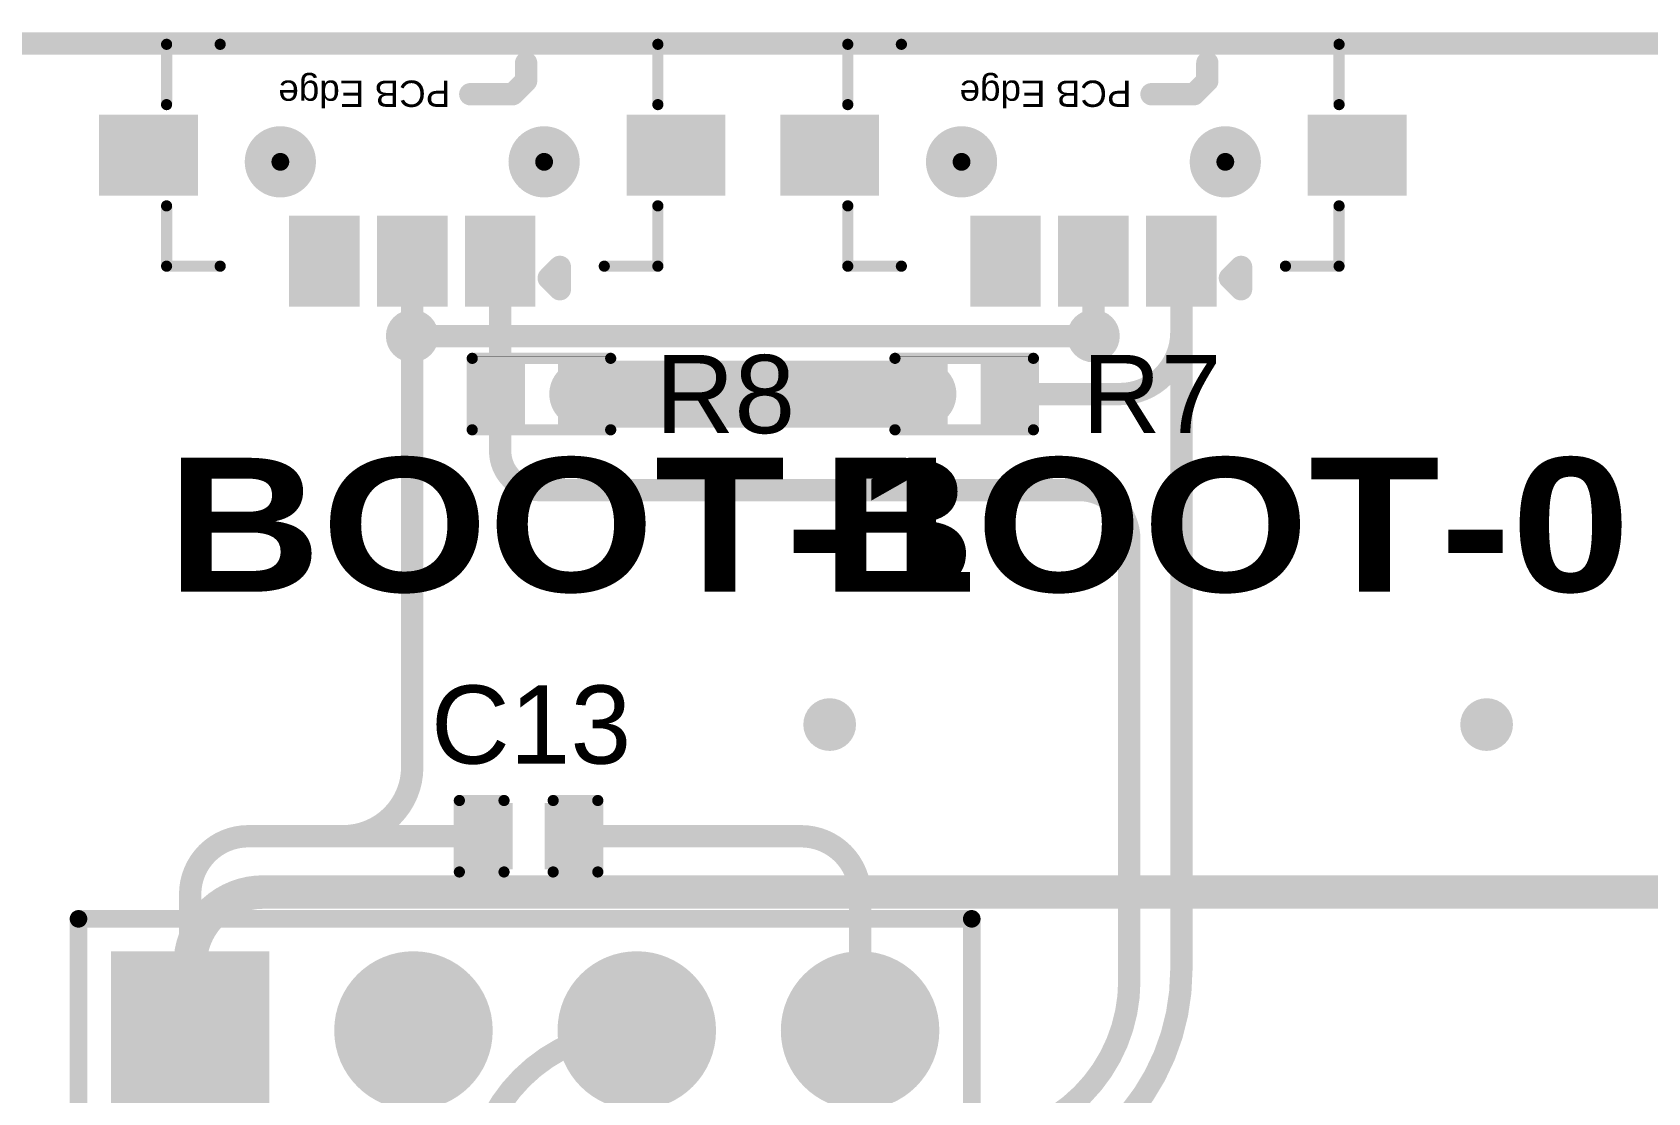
# Model space of a CAD drawing. Header units: inches. Extents: x 0 to 280, y 0 to 81.
# Drawn here: x 111.35 to 129.72, y 69.35 to 81.41 of the extents above; entities that cross this region are included whole.
import ezdxf

# ---------------------------------------------------------------- set-up
doc = ezdxf.new("R2010")
doc.units = ezdxf.units.IN
for name, color, linetype in [('Board Outline', 216, 'Continuous'), ('Bottom Layer', 5, 'Continuous'), ('Bottom Solder', 6, 'Continuous'), ('Multi-Layer', 9, 'Continuous'), ('Pad Holes', 156, 'Continuous'), ('Top Layer', 1, 'Continuous'), ('Top Overlay', 2, 'Continuous'), ('Top Paste', 8, 'Continuous'), ('Top Solder', 216, 'Continuous'), ('Via Holes', 16, 'Continuous')]:
    doc.layers.add(name, color=color, linetype=linetype)
doc.styles.add('Arial', font='', dxfattribs={"height": 0.2})
doc.styles.add('Arial Black_Bold', font='', dxfattribs={"height": 0.2})
doc.styles.get('Arial').set_extended_font_data('Arial')
doc.styles.get('Arial Black_Bold').set_extended_font_data('Arial Black', bold=True)

# ---------------------------------------------------------------- blocks, each defined once
blk = doc.blocks.new('MK_11C04_G013_16')
at = {"layer": 'Bottom Solder'}
h = blk.add_hatch(color=6, dxfattribs=at)
edge = h.paths.add_edge_path()
edge.add_arc((-1.499997, -0.6024981599999999), 0.1016, 0, 360)
h = blk.add_hatch(color=6, dxfattribs=at)
edge = h.paths.add_edge_path()
edge.add_arc((1.50000208, -0.6024981599999999), 0.1016, 0, 360)
at = {"layer": 'Pad Holes'}
h = blk.add_hatch(color=7, dxfattribs=at)
edge = h.paths.add_edge_path()
edge.add_arc((-1.499997, -0.6024981599999999), 0.40500046, 0, 360)
h = blk.add_hatch(color=7, dxfattribs=at)
edge = h.paths.add_edge_path()
edge.add_arc((1.50000208, -0.6024981599999999), 0.40500046, 0, 360)
at = {"layer": 'Top Layer'}
for points in [[(-0.6999985999999999, 0.11250168), (-1.2999974, 0.11250168), (-1.2999974, 0.9425025599999999), (-0.6999985999999999, 0.9425025599999999)], [(-0.29999686, 0.9425025599999999), (0.30000194, 0.9425025599999999), (0.30000194, 0.11250168), (-0.29999686, 0.11250168)], [(0.7000036799999999, 0.9425025599999999), (1.30000248, 0.9425025599999999), (1.30000248, 0.11250168), (0.7000036799999999, 0.11250168)], [(-3.459999429999999, -0.31749873), (-2.53999873, -0.31749873), (-2.53999873, -1.03749983), (-3.459999429999999, -1.03749983)], [(2.54000127, -0.31749873), (3.46000197, -0.31749873), (3.46000197, -1.03749983), (2.54000127, -1.03749983)]]:
    blk.add_hatch(color=1, dxfattribs=at).paths.add_polyline_path(points)
at = {"layer": 'Top Paste'}
for points in [[(-0.6999985999999999, 0.11250168), (-1.2999974, 0.11250168), (-1.2999974, 0.9425025599999999), (-0.6999985999999999, 0.9425025599999999)], [(-0.29999686, 0.9425025599999999), (0.30000194, 0.9425025599999999), (0.30000194, 0.11250168), (-0.29999686, 0.11250168)], [(0.7000036799999999, 0.9425025599999999), (1.30000248, 0.9425025599999999), (1.30000248, 0.11250168), (0.7000036799999999, 0.11250168)], [(-3.459999429999999, -0.31749873), (-2.53999873, -0.31749873), (-2.53999873, -1.03749983), (-3.459999429999999, -1.03749983)], [(2.54000127, -0.31749873), (3.46000197, -0.31749873), (3.46000197, -1.03749983), (2.54000127, -1.03749983)]]:
    blk.add_hatch(color=8, dxfattribs=at).paths.add_polyline_path(points)
at = {"layer": 'Top Solder'}
for points in [[(-0.5983985999999999, 0.0109016800000001), (-1.4015974, 0.0109016799999999), (-1.4015974, 1.04410256), (-0.5983986, 1.04410256)], [(-0.4015968599999999, 1.04410256), (0.40160194, 1.04410256), (0.40160194, 0.01090168), (-0.4015968599999999, 0.01090168)], [(0.59840368, 1.04410256), (1.40160248, 1.04410256), (1.40160248, 0.01090168), (0.59840368, 0.01090168)], [(-3.56159943, -0.21589873), (-2.43839873, -0.21589873), (-2.43839873, -1.13909983), (-3.56159943, -1.13909983)], [(2.43840127, -0.21589873), (3.56160197, -0.21589873), (3.56160197, -1.13909983), (2.43840127, -1.13909983)]]:
    blk.add_hatch(color=216, dxfattribs=at).paths.add_polyline_path(points)
h = blk.add_hatch(color=216, dxfattribs=at)
edge = h.paths.add_edge_path()
edge.add_arc((-1.499997, -0.6024981599999999), 0.1016, 0, 360)
h = blk.add_hatch(color=216, dxfattribs=at)
edge = h.paths.add_edge_path()
edge.add_arc((1.50000208, -0.6024981599999999), 0.1016, 0, 360)
at = {"layer": 'Top Overlay'}
for points, const_width in [([(-1.55219908, 0.71950072), (-1.67919908, 0.8465007199999999)], 0.254), ([(-1.67919908, 0.8465007199999999), (-1.67919908, 0.59250072)], 0.254), ([(-1.55219908, 0.71950072), (-1.67919908, 0.59250072)], 0.254), ([(-2.794, 0.5841999999999999), (-2.794, -0.1016)], 0.127), ([(-2.1844, 0.5841999999999999), (-2.794, 0.5841999999999999)], 0.127), ([(2.79400508, 0.5841999999999999), (2.18440508, 0.5841999999999999)], 0.127), ([(2.79400508, 0.5841999999999999), (2.79400508, -0.1016)], 0.127), ([(-2.794, -1.25339856), (-2.794, -1.93919856)], 0.127), ([(-1.143, -1.3716), (-1.2954, -1.524)], 0.254), ([(-0.6604, -1.3716), (-1.143, -1.3716)], 0.254), ([(2.79400254, -1.25339856), (2.79400254, -1.93919856)], 0.127), ([(-1.2954, -1.524), (-1.2954, -1.7272)], 0.254), ([(2.18440254, -1.93919856), (-2.794, -1.93919856)], 0.127), ([(2.79400254, -1.93919856), (2.18440254, -1.93919856)], 0.127)]:
    blk.add_lwpolyline(points, dxfattribs=dict(at, const_width=const_width))
for points, const_width in [([(-1.74269908, 0.8465007199999999, 1), (-1.61569908, 0.8465007199999999, 1)], 0.127), ([(-1.74269908, 0.8465007199999999, 1), (-1.61569908, 0.8465007199999999, 1)], 0.127), ([(-1.61569908, 0.71950072, 1), (-1.48869908, 0.71950072, 1)], 0.127), ([(-1.61569908, 0.71950072, 1), (-1.48869908, 0.71950072, 1)], 0.127), ([(-2.82575, 0.5841999999999999, 1), (-2.76225, 0.5841999999999999, 1)], 0.0635), ([(-2.82575, 0.5841999999999999, 1), (-2.76225, 0.5841999999999999, 1)], 0.0635), ([(-2.21615, 0.5841999999999999, 1), (-2.15265, 0.5841999999999999, 1)], 0.0635), ([(-1.74269908, 0.59250072, 1), (-1.61569908, 0.59250072, 1)], 0.127), ([(-1.74269908, 0.59250072, 1), (-1.61569908, 0.59250072, 1)], 0.127), ([(2.15265508, 0.5841999999999999, 1), (2.21615508, 0.5841999999999999, 1)], 0.0635), ([(2.76225508, 0.5841999999999999, 1), (2.82575508, 0.5841999999999999, 1)], 0.0635), ([(2.76225508, 0.5841999999999999, 1), (2.82575508, 0.5841999999999999, 1)], 0.0635), ([(-2.82575, -0.1016, 1), (-2.76225, -0.1016, 1)], 0.0635), ([(2.76225508, -0.1016, 1), (2.82575508, -0.1016, 1)], 0.0635), ([(-2.82575, -1.25339856, 1), (-2.76225, -1.25339856, 1)], 0.0635), ([(-1.2065, -1.3716, 1), (-1.0795, -1.3716, 1)], 0.127), ([(-1.2065, -1.3716, 1), (-1.0795, -1.3716, 1)], 0.127), ([(-0.7239, -1.3716, 1), (-0.5969, -1.3716, 1)], 0.127), ([(2.76225254, -1.25339856, 1), (2.82575254, -1.25339856, 1)], 0.0635), ([(-1.3589, -1.524, 1), (-1.2319, -1.524, 1)], 0.127), ([(-1.3589, -1.524, 1), (-1.2319, -1.524, 1)], 0.127), ([(-1.3589, -1.7272, 1), (-1.2319, -1.7272, 1)], 0.127), ([(-2.82575, -1.93919856, 1), (-2.76225, -1.93919856, 1)], 0.0635), ([(-2.82575, -1.93919856, 1), (-2.76225, -1.93919856, 1)], 0.0635), ([(2.15265254, -1.93919856, 1), (2.21615254, -1.93919856, 1)], 0.0635), ([(2.15265254, -1.93919856, 1), (2.21615254, -1.93919856, 1)], 0.0635), ([(2.76225254, -1.93919856, 1), (2.82575254, -1.93919856, 1)], 0.0635), ([(2.76225254, -1.93919856, 1), (2.82575254, -1.93919856, 1)], 0.0635)]:
    blk.add_lwpolyline(points, format="xyb", close=True, dxfattribs=dict(at, const_width=const_width))
at = {"layer": 'Top Overlay', "style": 'Arial'}
blk.add_text('PCB Edge', height=0.2999994, dxfattribs=at).set_placement((-0.4334002, -1.52723342))
blk = doc.blocks.new('MK_11C04_G013_47')
at = {"layer": 'Bottom Solder'}
h = blk.add_hatch(color=6, dxfattribs=at)
edge = h.paths.add_edge_path()
edge.add_arc((-1.499997, -0.6024981599999999), 0.1016, 0, 360)
h = blk.add_hatch(color=6, dxfattribs=at)
edge = h.paths.add_edge_path()
edge.add_arc((1.50000208, -0.6024981599999999), 0.1016, 0, 360)
at = {"layer": 'Pad Holes'}
h = blk.add_hatch(color=7, dxfattribs=at)
edge = h.paths.add_edge_path()
edge.add_arc((-1.499997, -0.6024981599999999), 0.40500046, 0, 360)
h = blk.add_hatch(color=7, dxfattribs=at)
edge = h.paths.add_edge_path()
edge.add_arc((1.50000208, -0.6024981599999999), 0.40500046, 0, 360)
at = {"layer": 'Top Layer'}
for points in [[(-0.6999985999999999, 0.11250168), (-1.2999974, 0.11250168), (-1.2999974, 0.9425025599999999), (-0.6999985999999999, 0.9425025599999999)], [(-0.29999686, 0.9425025599999999), (0.30000194, 0.9425025599999999), (0.30000194, 0.11250168), (-0.29999686, 0.11250168)], [(0.7000036799999999, 0.9425025599999999), (1.30000248, 0.9425025599999999), (1.30000248, 0.11250168), (0.7000036799999999, 0.11250168)], [(-3.459999429999999, -0.31749873), (-2.53999873, -0.31749873), (-2.53999873, -1.03749983), (-3.459999429999999, -1.03749983)], [(2.54000127, -0.31749873), (3.46000197, -0.31749873), (3.46000197, -1.03749983), (2.54000127, -1.03749983)]]:
    blk.add_hatch(color=1, dxfattribs=at).paths.add_polyline_path(points)
at = {"layer": 'Top Paste'}
for points in [[(-0.6999985999999999, 0.11250168), (-1.2999974, 0.11250168), (-1.2999974, 0.9425025599999999), (-0.6999985999999999, 0.9425025599999999)], [(-0.29999686, 0.9425025599999999), (0.30000194, 0.9425025599999999), (0.30000194, 0.11250168), (-0.29999686, 0.11250168)], [(0.7000036799999999, 0.9425025599999999), (1.30000248, 0.9425025599999999), (1.30000248, 0.11250168), (0.7000036799999999, 0.11250168)], [(-3.459999429999999, -0.31749873), (-2.53999873, -0.31749873), (-2.53999873, -1.03749983), (-3.459999429999999, -1.03749983)], [(2.54000127, -0.31749873), (3.46000197, -0.31749873), (3.46000197, -1.03749983), (2.54000127, -1.03749983)]]:
    blk.add_hatch(color=8, dxfattribs=at).paths.add_polyline_path(points)
at = {"layer": 'Top Solder'}
for points in [[(-0.5983985999999999, 0.0109016800000001), (-1.4015974, 0.0109016799999999), (-1.4015974, 1.04410256), (-0.5983986, 1.04410256)], [(-0.4015968599999999, 1.04410256), (0.40160194, 1.04410256), (0.40160194, 0.01090168), (-0.4015968599999999, 0.01090168)], [(0.59840368, 1.04410256), (1.40160248, 1.04410256), (1.40160248, 0.01090168), (0.59840368, 0.01090168)], [(-3.56159943, -0.21589873), (-2.43839873, -0.21589873), (-2.43839873, -1.13909983), (-3.56159943, -1.13909983)], [(2.43840127, -0.21589873), (3.56160197, -0.21589873), (3.56160197, -1.13909983), (2.43840127, -1.13909983)]]:
    blk.add_hatch(color=216, dxfattribs=at).paths.add_polyline_path(points)
h = blk.add_hatch(color=216, dxfattribs=at)
edge = h.paths.add_edge_path()
edge.add_arc((-1.499997, -0.6024981599999999), 0.1016, 0, 360)
h = blk.add_hatch(color=216, dxfattribs=at)
edge = h.paths.add_edge_path()
edge.add_arc((1.50000208, -0.6024981599999999), 0.1016, 0, 360)
at = {"layer": 'Top Overlay'}
for points, const_width in [([(-1.55219908, 0.71950072), (-1.67919908, 0.8465007199999999)], 0.254), ([(-1.67919908, 0.8465007199999999), (-1.67919908, 0.59250072)], 0.254), ([(-1.55219908, 0.71950072), (-1.67919908, 0.59250072)], 0.254), ([(-2.794, 0.5841999999999999), (-2.794, -0.1016)], 0.127), ([(-2.1844, 0.5841999999999999), (-2.794, 0.5841999999999999)], 0.127), ([(2.79400508, 0.5841999999999999), (2.18440508, 0.5841999999999999)], 0.127), ([(2.79400508, 0.5841999999999999), (2.79400508, -0.1016)], 0.127), ([(-2.794, -1.25339856), (-2.794, -1.93919856)], 0.127), ([(-1.143, -1.3716), (-1.2954, -1.524)], 0.254), ([(-0.6604, -1.3716), (-1.143, -1.3716)], 0.254), ([(2.79400254, -1.25339856), (2.79400254, -1.93919856)], 0.127), ([(-1.2954, -1.524), (-1.2954, -1.7272)], 0.254), ([(2.18440254, -1.93919856), (-2.794, -1.93919856)], 0.127), ([(2.79400254, -1.93919856), (2.18440254, -1.93919856)], 0.127)]:
    blk.add_lwpolyline(points, dxfattribs=dict(at, const_width=const_width))
for points, const_width in [([(-1.74269908, 0.8465007199999999, 1), (-1.61569908, 0.8465007199999999, 1)], 0.127), ([(-1.74269908, 0.8465007199999999, 1), (-1.61569908, 0.8465007199999999, 1)], 0.127), ([(-1.61569908, 0.71950072, 1), (-1.48869908, 0.71950072, 1)], 0.127), ([(-1.61569908, 0.71950072, 1), (-1.48869908, 0.71950072, 1)], 0.127), ([(-2.82575, 0.5841999999999999, 1), (-2.76225, 0.5841999999999999, 1)], 0.0635), ([(-2.82575, 0.5841999999999999, 1), (-2.76225, 0.5841999999999999, 1)], 0.0635), ([(-2.21615, 0.5841999999999999, 1), (-2.15265, 0.5841999999999999, 1)], 0.0635), ([(-1.74269908, 0.59250072, 1), (-1.61569908, 0.59250072, 1)], 0.127), ([(-1.74269908, 0.59250072, 1), (-1.61569908, 0.59250072, 1)], 0.127), ([(2.15265508, 0.5841999999999999, 1), (2.21615508, 0.5841999999999999, 1)], 0.0635), ([(2.76225508, 0.5841999999999999, 1), (2.82575508, 0.5841999999999999, 1)], 0.0635), ([(2.76225508, 0.5841999999999999, 1), (2.82575508, 0.5841999999999999, 1)], 0.0635), ([(-2.82575, -0.1016, 1), (-2.76225, -0.1016, 1)], 0.0635), ([(2.76225508, -0.1016, 1), (2.82575508, -0.1016, 1)], 0.0635), ([(-2.82575, -1.25339856, 1), (-2.76225, -1.25339856, 1)], 0.0635), ([(-1.2065, -1.3716, 1), (-1.0795, -1.3716, 1)], 0.127), ([(-1.2065, -1.3716, 1), (-1.0795, -1.3716, 1)], 0.127), ([(-0.7239, -1.3716, 1), (-0.5969, -1.3716, 1)], 0.127), ([(2.76225254, -1.25339856, 1), (2.82575254, -1.25339856, 1)], 0.0635), ([(-1.3589, -1.524, 1), (-1.2319, -1.524, 1)], 0.127), ([(-1.3589, -1.524, 1), (-1.2319, -1.524, 1)], 0.127), ([(-1.3589, -1.7272, 1), (-1.2319, -1.7272, 1)], 0.127), ([(-2.82575, -1.93919856, 1), (-2.76225, -1.93919856, 1)], 0.0635), ([(-2.82575, -1.93919856, 1), (-2.76225, -1.93919856, 1)], 0.0635), ([(2.15265254, -1.93919856, 1), (2.21615254, -1.93919856, 1)], 0.0635), ([(2.15265254, -1.93919856, 1), (2.21615254, -1.93919856, 1)], 0.0635), ([(2.76225254, -1.93919856, 1), (2.82575254, -1.93919856, 1)], 0.0635), ([(2.76225254, -1.93919856, 1), (2.82575254, -1.93919856, 1)], 0.0635)]:
    blk.add_lwpolyline(points, format="xyb", close=True, dxfattribs=dict(at, const_width=const_width))
at = {"layer": 'Top Overlay', "style": 'Arial'}
blk.add_text('PCB Edge', height=0.2999994, dxfattribs=at).set_placement((-0.4334002, -1.52723342))
blk = doc.blocks.new('R___0402_101')
at = {"layer": 'Top Layer'}
for points in [[(-0.6985, -0.3175), (-0.6985, 0.3175), (-0.2412999999999999, 0.3175), (-0.2413, -0.3175)], [(0.2412999999999999, -0.3175), (0.2413, 0.3175), (0.6985, 0.3175), (0.6985, -0.3175)]]:
    blk.add_hatch(color=1, dxfattribs=at).paths.add_polyline_path(points)
at = {"layer": 'Top Paste'}
for points in [[(-0.6985, -0.3175), (-0.6985, 0.3175), (-0.2412999999999999, 0.3175), (-0.2413, -0.3175)], [(0.2412999999999999, -0.3175), (0.2413, 0.3175), (0.6985, 0.3175), (0.6985, -0.3175)]]:
    blk.add_hatch(color=8, dxfattribs=at).paths.add_polyline_path(points)
at = {"layer": 'Top Solder'}
for points in [[(-0.75350116, -0.37250116), (-0.75350116, 0.37250116), (-0.1862988399999999, 0.37250116), (-0.18629884, -0.37250116)], [(0.1862988399999999, -0.37250116), (0.18629884, 0.37250116), (0.75350116, 0.37250116), (0.75350116, -0.37250116)]]:
    blk.add_hatch(color=216, dxfattribs=at).paths.add_polyline_path(points)
at = {"layer": 'Top Overlay'}
for points, const_width in [([(0.7874, 0.4064), (-0.7874, 0.4064)], 0.127), ([(-0.7874, 0.4064), (-0.7874, -0.4064)], 0.127), ([(0.7874, 0.4064), (0.7874, -0.4064)], 0.127), ([(0.7874, -0.4064), (-0.7874, -0.4064)], 0.127), ([(0.8128, -0.4318), (-0.8128, -0.4318)], 0.0032258)]:
    blk.add_lwpolyline(points, dxfattribs=dict(at, const_width=const_width))
for points, const_width in [([(-0.8191499999999999, 0.4064, 1), (-0.7556499999999999, 0.4064, 1)], 0.0635), ([(-0.8191499999999999, 0.4064, 1), (-0.7556499999999999, 0.4064, 1)], 0.0635), ([(0.7556499999999999, 0.4064, 1), (0.8191499999999999, 0.4064, 1)], 0.0635), ([(0.7556499999999999, 0.4064, 1), (0.8191499999999999, 0.4064, 1)], 0.0635), ([(-0.8191499999999999, -0.4064, 1), (-0.7556499999999999, -0.4064, 1)], 0.0635), ([(-0.8191499999999999, -0.4064, 1), (-0.7556499999999999, -0.4064, 1)], 0.0635), ([(0.7556499999999999, -0.4064, 1), (0.8191499999999999, -0.4064, 1)], 0.0635), ([(0.7556499999999999, -0.4064, 1), (0.8191499999999999, -0.4064, 1)], 0.0635), ([(-0.81360518, -0.4318, 1), (-0.8119948199999999, -0.4318, 1)], 0.0016129), ([(0.8119948199999999, -0.4318, 1), (0.81360518, -0.4318, 1)], 0.0016129)]:
    blk.add_lwpolyline(points, format="xyb", close=True, dxfattribs=dict(at, const_width=const_width))
blk = doc.blocks.new('R___0402_102')
at = {"layer": 'Top Layer'}
for points in [[(-0.6985, -0.3175), (-0.6985, 0.3175), (-0.2412999999999999, 0.3175), (-0.2413, -0.3175)], [(0.2412999999999999, -0.3175), (0.2413, 0.3175), (0.6985, 0.3175), (0.6985, -0.3175)]]:
    blk.add_hatch(color=1, dxfattribs=at).paths.add_polyline_path(points)
at = {"layer": 'Top Paste'}
for points in [[(-0.6985, -0.3175), (-0.6985, 0.3175), (-0.2412999999999999, 0.3175), (-0.2413, -0.3175)], [(0.2412999999999999, -0.3175), (0.2413, 0.3175), (0.6985, 0.3175), (0.6985, -0.3175)]]:
    blk.add_hatch(color=8, dxfattribs=at).paths.add_polyline_path(points)
at = {"layer": 'Top Solder'}
for points in [[(-0.75350116, -0.37250116), (-0.75350116, 0.37250116), (-0.1862988399999999, 0.37250116), (-0.18629884, -0.37250116)], [(0.1862988399999999, -0.37250116), (0.18629884, 0.37250116), (0.75350116, 0.37250116), (0.75350116, -0.37250116)]]:
    blk.add_hatch(color=216, dxfattribs=at).paths.add_polyline_path(points)
at = {"layer": 'Top Overlay'}
for points, const_width in [([(0.7874, 0.4064), (-0.7874, 0.4064)], 0.127), ([(-0.7874, 0.4064), (-0.7874, -0.4064)], 0.127), ([(0.7874, 0.4064), (0.7874, -0.4064)], 0.127), ([(0.7874, -0.4064), (-0.7874, -0.4064)], 0.127), ([(0.8128, -0.4318), (-0.8128, -0.4318)], 0.0032258)]:
    blk.add_lwpolyline(points, dxfattribs=dict(at, const_width=const_width))
for points, const_width in [([(-0.8191499999999999, 0.4064, 1), (-0.7556499999999999, 0.4064, 1)], 0.0635), ([(-0.8191499999999999, 0.4064, 1), (-0.7556499999999999, 0.4064, 1)], 0.0635), ([(0.7556499999999999, 0.4064, 1), (0.8191499999999999, 0.4064, 1)], 0.0635), ([(0.7556499999999999, 0.4064, 1), (0.8191499999999999, 0.4064, 1)], 0.0635), ([(-0.8191499999999999, -0.4064, 1), (-0.7556499999999999, -0.4064, 1)], 0.0635), ([(-0.8191499999999999, -0.4064, 1), (-0.7556499999999999, -0.4064, 1)], 0.0635), ([(0.7556499999999999, -0.4064, 1), (0.8191499999999999, -0.4064, 1)], 0.0635), ([(0.7556499999999999, -0.4064, 1), (0.8191499999999999, -0.4064, 1)], 0.0635), ([(-0.81360518, -0.4318, 1), (-0.8119948199999999, -0.4318, 1)], 0.0016129), ([(0.8119948199999999, -0.4318, 1), (0.81360518, -0.4318, 1)], 0.0016129)]:
    blk.add_lwpolyline(points, format="xyb", close=True, dxfattribs=dict(at, const_width=const_width))
blk = doc.blocks.new('HDR1X4__115')
at = {"layer": 'Bottom Layer'}
blk.add_hatch(color=5, dxfattribs=at).paths.add_polyline_path([(-0.7999996699999999, 0.7999996699999999), (0.7999996699999999, 0.7999996699999999), (0.7999996699999999, -0.7999996699999999), (-0.7999996699999999, -0.7999996699999999)])
h = blk.add_hatch(color=5, dxfattribs=at)
edge = h.paths.add_edge_path()
edge.add_arc((2.54, 0), 0.7999984, 0, 360)
h = blk.add_hatch(color=5, dxfattribs=at)
edge = h.paths.add_edge_path()
edge.add_arc((5.08, 0), 0.7999984, 0, 360)
h = blk.add_hatch(color=5, dxfattribs=at)
edge = h.paths.add_edge_path()
edge.add_arc((7.619999999999999, 0), 0.7999984, 0, 360)
at = {"layer": 'Bottom Solder'}
blk.add_hatch(color=6, dxfattribs=at).paths.add_polyline_path([(-0.90159967, 0.90159967), (0.90159967, 0.90159967), (0.90159967, -0.90159967), (-0.90159967, -0.90159967)])
h = blk.add_hatch(color=6, dxfattribs=at)
edge = h.paths.add_edge_path()
edge.add_arc((2.54, 0), 0.9015983999999999, 0, 360)
h = blk.add_hatch(color=6, dxfattribs=at)
edge = h.paths.add_edge_path()
edge.add_arc((5.08, 0), 0.9015983999999999, 0, 360)
h = blk.add_hatch(color=6, dxfattribs=at)
edge = h.paths.add_edge_path()
edge.add_arc((7.619999999999999, 0), 0.9015983999999999, 0, 360)
at = {"layer": 'Multi-Layer'}
blk.add_hatch(color=9, dxfattribs=at).paths.add_polyline_path([(-0.7999996699999999, 0.7999996699999999), (0.7999996699999999, 0.7999996699999999), (0.7999996699999999, -0.7999996699999999), (-0.7999996699999999, -0.7999996699999999)])
h = blk.add_hatch(color=9, dxfattribs=at)
edge = h.paths.add_edge_path()
edge.add_arc((2.54, 0), 0.7999984, 0, 360)
h = blk.add_hatch(color=9, dxfattribs=at)
edge = h.paths.add_edge_path()
edge.add_arc((5.08, 0), 0.7999984, 0, 360)
h = blk.add_hatch(color=9, dxfattribs=at)
edge = h.paths.add_edge_path()
edge.add_arc((7.619999999999999, 0), 0.7999984, 0, 360)
at = {"layer": 'Pad Holes'}
h = blk.add_hatch(color=7, dxfattribs=at)
edge = h.paths.add_edge_path()
edge.add_arc((0, 0), 0.47500032, 0, 360)
h = blk.add_hatch(color=7, dxfattribs=at)
edge = h.paths.add_edge_path()
edge.add_arc((2.54, 0), 0.47500032, 0, 360)
h = blk.add_hatch(color=7, dxfattribs=at)
edge = h.paths.add_edge_path()
edge.add_arc((5.08, 0), 0.47500032, 0, 360)
h = blk.add_hatch(color=7, dxfattribs=at)
edge = h.paths.add_edge_path()
edge.add_arc((7.619999999999999, 0), 0.47500032, 0, 360)
at = {"layer": 'Top Layer'}
blk.add_hatch(color=1, dxfattribs=at).paths.add_polyline_path([(-0.7999996699999999, 0.7999996699999999), (0.7999996699999999, 0.7999996699999999), (0.7999996699999999, -0.7999996699999999), (-0.7999996699999999, -0.7999996699999999)])
h = blk.add_hatch(color=1, dxfattribs=at)
edge = h.paths.add_edge_path()
edge.add_arc((2.54, 0), 0.7999984, 0, 360)
h = blk.add_hatch(color=1, dxfattribs=at)
edge = h.paths.add_edge_path()
edge.add_arc((5.08, 0), 0.7999984, 0, 360)
h = blk.add_hatch(color=1, dxfattribs=at)
edge = h.paths.add_edge_path()
edge.add_arc((7.619999999999999, 0), 0.7999984, 0, 360)
at = {"layer": 'Top Solder'}
blk.add_hatch(color=216, dxfattribs=at).paths.add_polyline_path([(-0.90159967, 0.90159967), (0.90159967, 0.90159967), (0.90159967, -0.90159967), (-0.90159967, -0.90159967)])
h = blk.add_hatch(color=216, dxfattribs=at)
edge = h.paths.add_edge_path()
edge.add_arc((2.54, 0), 0.9015983999999999, 0, 360)
h = blk.add_hatch(color=216, dxfattribs=at)
edge = h.paths.add_edge_path()
edge.add_arc((5.08, 0), 0.9015983999999999, 0, 360)
h = blk.add_hatch(color=216, dxfattribs=at)
edge = h.paths.add_edge_path()
edge.add_arc((7.619999999999999, 0), 0.9015983999999999, 0, 360)
at = {"layer": 'Top Overlay', "const_width": 0.1999996}
for points in [[(-1.27, 1.27), (8.889999999999999, 1.27)], [(-1.27, -1.27), (-1.27, 1.27)], [(8.889999999999999, -1.27), (8.889999999999999, 1.27)], [(-1.27, -1.27), (8.889999999999999, -1.27)]]:
    blk.add_lwpolyline(points, dxfattribs=at)
at = {"layer": 'Top Overlay', "const_width": 0.0999998}
for points in [[(-1.3199999, 1.27, 1), (-1.2200001, 1.27, 1)], [(-1.3199999, 1.27, 1), (-1.2200001, 1.27, 1)], [(8.8400001, 1.27, 1), (8.9399999, 1.27, 1)], [(8.8400001, 1.27, 1), (8.9399999, 1.27, 1)], [(-1.3199999, -1.27, 1), (-1.2200001, -1.27, 1)], [(-1.3199999, -1.27, 1), (-1.2200001, -1.27, 1)], [(8.8400001, -1.27, 1), (8.9399999, -1.27, 1)], [(8.8400001, -1.27, 1), (8.9399999, -1.27, 1)]]:
    blk.add_lwpolyline(points, format="xyb", close=True, dxfattribs=at)
blk = doc.blocks.new('____0402_137')
at = {"layer": 'Top Layer'}
for points in [[(-0.6985, -0.3175), (-0.6985, 0.3175), (-0.2412999999999999, 0.3175), (-0.2413, -0.3175)], [(0.2412999999999999, -0.3175), (0.2413, 0.3175), (0.6985, 0.3175), (0.6985, -0.3175)]]:
    blk.add_hatch(color=1, dxfattribs=at).paths.add_polyline_path(points)
at = {"layer": 'Top Paste'}
for points in [[(-0.6985, -0.3175), (-0.6985, 0.3175), (-0.2412999999999999, 0.3175), (-0.2413, -0.3175)], [(0.2412999999999999, -0.3175), (0.2413, 0.3175), (0.6985, 0.3175), (0.6985, -0.3175)]]:
    blk.add_hatch(color=8, dxfattribs=at).paths.add_polyline_path(points)
at = {"layer": 'Top Solder'}
for points in [[(-0.7584998799999999, -0.37749988), (-0.7584998799999999, 0.37749988), (-0.18130012, 0.37749988), (-0.18130012, -0.37749988)], [(0.18130012, -0.37749988), (0.18130012, 0.37749988), (0.7584998799999999, 0.37749988), (0.7584998799999999, -0.37749988)]]:
    blk.add_hatch(color=216, dxfattribs=at).paths.add_polyline_path(points)
at = {"layer": 'Top Overlay', "const_width": 0.127}
for points in [[(-0.7874, 0.4064), (-0.7874, -0.4064)], [(-0.2794, 0.4064), (-0.7874, 0.4064)], [(0.7874, 0.4064), (0.2794, 0.4064)], [(0.7874, 0.4064), (0.7874, -0.4064)], [(-0.2794, -0.4064), (-0.7874, -0.4064)], [(0.7874, -0.4064), (0.2794, -0.4064)]]:
    blk.add_lwpolyline(points, dxfattribs=at)
at = {"layer": 'Top Overlay', "const_width": 0.0635}
for points in [[(-0.8191499999999999, 0.4064, 1), (-0.7556499999999999, 0.4064, 1)], [(-0.8191499999999999, 0.4064, 1), (-0.7556499999999999, 0.4064, 1)], [(-0.31115, 0.4064, 1), (-0.24765, 0.4064, 1)], [(0.24765, 0.4064, 1), (0.31115, 0.4064, 1)], [(0.7556499999999999, 0.4064, 1), (0.8191499999999999, 0.4064, 1)], [(0.7556499999999999, 0.4064, 1), (0.8191499999999999, 0.4064, 1)], [(-0.8191499999999999, -0.4064, 1), (-0.7556499999999999, -0.4064, 1)], [(-0.8191499999999999, -0.4064, 1), (-0.7556499999999999, -0.4064, 1)], [(-0.31115, -0.4064, 1), (-0.24765, -0.4064, 1)], [(0.24765, -0.4064, 1), (0.31115, -0.4064, 1)], [(0.7556499999999999, -0.4064, 1), (0.8191499999999999, -0.4064, 1)], [(0.7556499999999999, -0.4064, 1), (0.8191499999999999, -0.4064, 1)]]:
    blk.add_lwpolyline(points, format="xyb", close=True, dxfattribs=at)

msp = doc.modelspace()

# ---------------------------------------------------------------- hatches: boundary and pattern name
at = {"layer": 'Bottom Layer'}
h = msp.add_hatch(color=5, dxfattribs=at)
edge = h.paths.add_edge_path()
edge.add_arc((115.66880092, 77.95259999999999), 0.2999994, 0, 360)
h = msp.add_hatch(color=5, dxfattribs=at)
edge = h.paths.add_edge_path()
edge.add_arc((123.4169998, 77.95259999999999), 0.2999994, 0, 360)
h = msp.add_hatch(color=5, dxfattribs=at)
edge = h.paths.add_edge_path()
edge.add_arc((120.41699818, 77.2922), 0.2999994, 0, 360)
h = msp.add_hatch(color=5, dxfattribs=at)
edge = h.paths.add_edge_path()
edge.add_arc((120.41699818, 73.533), 0.2999994, 0, 360)
h = msp.add_hatch(color=5, dxfattribs=at)
edge = h.paths.add_edge_path()
edge.add_arc((127.889, 73.533), 0.2999994, 0, 360)
at = {"layer": 'Top Layer'}
h = msp.add_hatch(color=1, dxfattribs=at)
edge = h.paths.add_edge_path()
edge.add_arc((115.66880092, 77.95259999999999), 0.2999994, 0, 360)
h = msp.add_hatch(color=1, dxfattribs=at)
edge = h.paths.add_edge_path()
edge.add_arc((123.4169998, 77.95259999999999), 0.2999994, 0, 360)
h = msp.add_hatch(color=1, dxfattribs=at)
edge = h.paths.add_edge_path()
edge.add_arc((120.41699818, 77.2922), 0.2999994, 0, 360)
h = msp.add_hatch(color=1, dxfattribs=at)
edge = h.paths.add_edge_path()
edge.add_arc((120.41699818, 73.533), 0.2999994, 0, 360)
h = msp.add_hatch(color=1, dxfattribs=at)
edge = h.paths.add_edge_path()
edge.add_arc((127.889, 73.533), 0.2999994, 0, 360)
at = {"layer": 'Via Holes'}
h = msp.add_hatch(color=7, dxfattribs=at)
edge = h.paths.add_edge_path()
edge.add_arc((115.66880092, 77.95259999999999), 0.1499997, 0, 360)
h = msp.add_hatch(color=7, dxfattribs=at)
edge = h.paths.add_edge_path()
edge.add_arc((123.4169998, 77.95259999999999), 0.1499997, 0, 360)
h = msp.add_hatch(color=7, dxfattribs=at)
edge = h.paths.add_edge_path()
edge.add_arc((120.41699818, 77.2922), 0.1499997, 0, 360)
h = msp.add_hatch(color=7, dxfattribs=at)
edge = h.paths.add_edge_path()
edge.add_arc((120.41699818, 73.533), 0.1499997, 0, 360)
h = msp.add_hatch(color=7, dxfattribs=at)
edge = h.paths.add_edge_path()
edge.add_arc((127.889, 73.533), 0.1499997, 0, 360)

# ---------------------------------------------------------------- linework, layer by layer
at = {"layer": 'Board Outline', "const_width": 0.254}
msp.add_lwpolyline([(2.9972, 81.28), (276.4028, 81.28)], dxfattribs=at)
at = {"layer": 'Bottom Layer'}
for points, const_width in [([(115.66880092, 77.95259999999999), (123.4169998, 77.95259999999999)], 0.254), ([(113.9698, 71.62799999999999), (152.47949946, 71.62799999999999)], 0.3809999999999999), ([(113.14288268, 70.05319999999999), (113.14288268, 70.80108268)], 0.3809999999999999), ([(113.14288268, 63.58615172), (113.14288268, 70.05319999999999)], 0.254), ([(115.68288268, 64.20134226), (115.68288268, 70.05319999999999)], 0.254)]:
    msp.add_lwpolyline(points, dxfattribs=dict(at, const_width=const_width))
for points, const_width in [([(115.60530092, 77.95259999999999, 1), (115.73230092, 77.95259999999999, 1)], 0.127), ([(123.3534998, 77.95259999999999, 1), (123.4804998, 77.95259999999999, 1)], 0.127), ([(113.87455, 71.62799999999999, 1), (114.06505, 71.62799999999999, 1)], 0.1905), ([(113.87455, 71.62799999999999, 1), (114.06505, 71.62799999999999, 1)], 0.1905), ([(113.04763268, 70.80108268, 1), (113.23813268, 70.80108268, 1)], 0.1905), ([(113.04763268, 70.80108268, 1), (113.23813268, 70.80108268, 1)], 0.1905), ([(113.04763268, 70.05319999999999, 1), (113.23813268, 70.05319999999999, 1)], 0.1905), ([(113.07938268, 70.05319999999999, 1), (113.20638268, 70.05319999999999, 1)], 0.127), ([(115.61938268, 70.05319999999999, 1), (115.74638268, 70.05319999999999, 1)], 0.127), ([(118.15938268, 70.05319999999999, 1), (118.28638268, 70.05319999999999, 1)], 0.127)]:
    msp.add_lwpolyline(points, format="xyb", close=True, dxfattribs=dict(at, const_width=const_width))
for points, const_width in [([(113.14288268, 70.80108268, -0.4142135623730951), (113.9698, 71.62799999999999)], 0.3809999999999999), ([(116.37261968, 68.20293699999999, -0.4142135623730951), (118.22288268, 70.05319999999999)], 0.254)]:
    msp.add_lwpolyline(points, format="xyb", dxfattribs=dict(at, const_width=const_width))
at = {"layer": 'Top Layer'}
for points, const_width in [([(115.66879838, 73.04891664), (115.66879838, 78.65369842)], 0.254), ([(115.66879838, 78.65369842), (115.66880092, 78.65369842)], 0.254), ([(116.66879892, 76.64501308), (116.66879892, 78.65369842)], 0.254), ([(123.41699726, 78.65369842), (123.4169998, 78.65369842)], 0.254), ([(123.4169998, 77.95259999999999), (123.4169998, 78.65369842)], 0.254), ([(124.4169978, 70.739), (124.4169978, 78.65369842)], 0.254), ([(117.60859892, 77.2922), (120.41699818, 77.2922)], 0.7619999999999999), ([(120.41699818, 77.2922), (121.47719672, 77.2922)], 0.7619999999999999), ([(122.41699672, 77.2922), (123.71699666, 77.2922)], 0.254), ([(117.113812, 76.19999999999999), (123.2625424, 76.19999999999999)], 0.254), ([(123.825, 70.61888594), (123.825, 75.6375424)], 0.254), ([(113.80338428, 72.263), (114.88288174, 72.263)], 0.254), ([(114.88288174, 72.263), (116.5225, 72.263)], 0.254), ([(117.5639, 72.263), (120.0912, 72.263)], 0.254), ([(113.14288268, 70.05319999999999), (113.14288268, 71.60249839999999)], 0.254), ([(120.76288268, 70.05319999999999), (120.76288268, 71.59131731999999)], 0.254)]:
    msp.add_lwpolyline(points, dxfattribs=dict(at, const_width=const_width))
for points, const_width in [([(115.60529838, 78.65369842, 1), (115.73229838, 78.65369842, 1)], 0.127), ([(115.60529838, 78.65369842, 1), (115.73229838, 78.65369842, 1)], 0.127), ([(115.60530092, 78.65369842, 1), (115.73230092, 78.65369842, 1)], 0.127), ([(116.60529892, 78.65369842, 1), (116.73229892, 78.65369842, 1)], 0.127), ([(123.35349726, 78.65369842, 1), (123.48049726, 78.65369842, 1)], 0.127), ([(123.3534998, 78.65369842, 1), (123.4804998, 78.65369842, 1)], 0.127), ([(123.3534998, 78.65369842, 1), (123.4804998, 78.65369842, 1)], 0.127), ([(124.3534978, 78.65369842, 1), (124.4804978, 78.65369842, 1)], 0.127), ([(124.3534978, 77.99220113999999, 1), (124.4804978, 77.99220113999999, 1)], 0.127), ([(123.3534998, 77.95259999999999, 1), (123.4804998, 77.95259999999999, 1)], 0.127), ([(117.41809892, 77.2922, 1), (117.79909892, 77.2922, 1)], 0.3809999999999999), ([(120.22649818, 77.2922, 1), (120.60749818, 77.2922, 1)], 0.3809999999999999), ([(120.22649818, 77.2922, 1), (120.60749818, 77.2922, 1)], 0.3809999999999999), ([(121.28669672, 77.2922, 1), (121.66769672, 77.2922, 1)], 0.3809999999999999), ([(122.35349672, 77.2922, 1), (122.48049672, 77.2922, 1)], 0.127), ([(123.65349666, 77.2922, 1), (123.78049666, 77.2922, 1)], 0.127), ([(123.65349666, 77.2922, 1), (123.78049666, 77.2922, 1)], 0.127), ([(116.60529892, 76.64501308, 1), (116.73229892, 76.64501308, 1)], 0.127), ([(116.60529892, 76.64501308, 1), (116.73229892, 76.64501308, 1)], 0.127), ([(117.050312, 76.19999999999999, 1), (117.177312, 76.19999999999999, 1)], 0.127), ([(117.050312, 76.19999999999999, 1), (117.177312, 76.19999999999999, 1)], 0.127), ([(123.1990424, 76.19999999999999, 1), (123.3260424, 76.19999999999999, 1)], 0.127), ([(123.1990424, 76.19999999999999, 1), (123.3260424, 76.19999999999999, 1)], 0.127), ([(123.7615, 75.6375424, 1), (123.8885, 75.6375424, 1)], 0.127), ([(123.7615, 75.6375424, 1), (123.8885, 75.6375424, 1)], 0.127), ([(115.60529838, 73.04891664, 1), (115.73229838, 73.04891664, 1)], 0.127), ([(115.60529838, 73.04891664, 1), (115.73229838, 73.04891664, 1)], 0.127), ([(113.73988428, 72.263, 1), (113.86688428, 72.263, 1)], 0.127), ([(113.73988428, 72.263, 1), (113.86688428, 72.263, 1)], 0.127), ([(114.81938174, 72.263, 1), (114.94638174, 72.263, 1)], 0.127), ([(114.81938174, 72.263, 1), (114.94638174, 72.263, 1)], 0.127), ([(114.81938174, 72.263, 1), (114.94638174, 72.263, 1)], 0.127), ([(116.459, 72.263, 1), (116.586, 72.263, 1)], 0.127), ([(117.5004, 72.263, 1), (117.6274, 72.263, 1)], 0.127), ([(120.0277, 72.263, 1), (120.1547, 72.263, 1)], 0.127), ([(120.0277, 72.263, 1), (120.1547, 72.263, 1)], 0.127), ([(113.07938268, 71.60249839999999, 1), (113.20638268, 71.60249839999999, 1)], 0.127), ([(113.07938268, 71.60249839999999, 1), (113.20638268, 71.60249839999999, 1)], 0.127), ([(120.69938268, 71.59131731999999, 1), (120.82638268, 71.59131731999999, 1)], 0.127), ([(120.69938268, 71.59131731999999, 1), (120.82638268, 71.59131731999999, 1)], 0.127), ([(123.7615, 70.61888594, 1), (123.8885, 70.61888594, 1)], 0.127), ([(123.7615, 70.61888594, 1), (123.8885, 70.61888594, 1)], 0.127), ([(124.3534978, 70.739, 1), (124.4804978, 70.739, 1)], 0.127), ([(124.3534978, 70.739, 1), (124.4804978, 70.739, 1)], 0.127), ([(113.07938268, 70.05319999999999, 1), (113.20638268, 70.05319999999999, 1)], 0.127), ([(120.69938268, 70.05319999999999, 1), (120.82638268, 70.05319999999999, 1)], 0.127)]:
    msp.add_lwpolyline(points, format="xyb", close=True, dxfattribs=dict(at, const_width=const_width))
at = {"layer": 'Top Layer', "const_width": 0.254}
for points in [[(124.4169978, 77.99220113999999, -0.4142135623730951), (123.71699666, 77.2922)], [(117.113812, 76.19999999999999, -0.4142135623730951), (116.66879892, 76.64501308)], [(123.2625424, 76.19999999999999, -0.4142135623730951), (123.825, 75.6375424)], [(115.66879838, 73.04891664, -0.4142135623730951), (114.88288174, 72.263)], [(113.14288268, 71.60249839999999, -0.4142135623730951), (113.80338428, 72.263)], [(120.0912, 72.263, -0.4142135623730951), (120.76288268, 71.59131731999999)], [(124.4169978, 70.739, -0.4142135623730951), (121.8769978, 68.199)], [(123.825, 70.61888594, -0.4142135623730951), (121.98888734, 68.78277328)]]:
    msp.add_lwpolyline(points, format="xyb", dxfattribs=at)

# ---------------------------------------------------------------- block references
at = {"rotation": 180}
for name, p in [('MK_11C04_G013_16', (115.66880092, 79.33120023999999)), ('MK_11C04_G013_47', (123.4169998, 79.33120023999999)), ('R___0402_101', (117.13869892, 77.2922)), ('R___0402_102', (121.94709672, 77.2922)), ('____0402_137', (116.9924, 72.263))]:
    msp.add_blockref(name, p, dxfattribs=at)
msp.add_blockref('HDR1X4__115', (113.14288268, 70.05319999999999))

# ---------------------------------------------------------------- texts
at = {"layer": 'Top Overlay'}
for s, height, style, p in [('R8', 0.889, 'Arial', (118.43620712, 76.84784478)), ('R7', 0.889, 'Arial', (123.28760712, 76.84784478)), ('BOOT-1', 1.524, 'Arial Black_Bold', (112.87479584, 75.04372596)), ('BOOT-0', 1.524, 'Arial Black_Bold', (120.31839284, 75.04372596)), ('C13', 0.889, 'Arial', (115.88151068, 73.08864478))]:
    msp.add_text(s, height=height, dxfattribs=dict(at, style=style)).set_placement(p)

doc.saveas('drawing.dxf')
